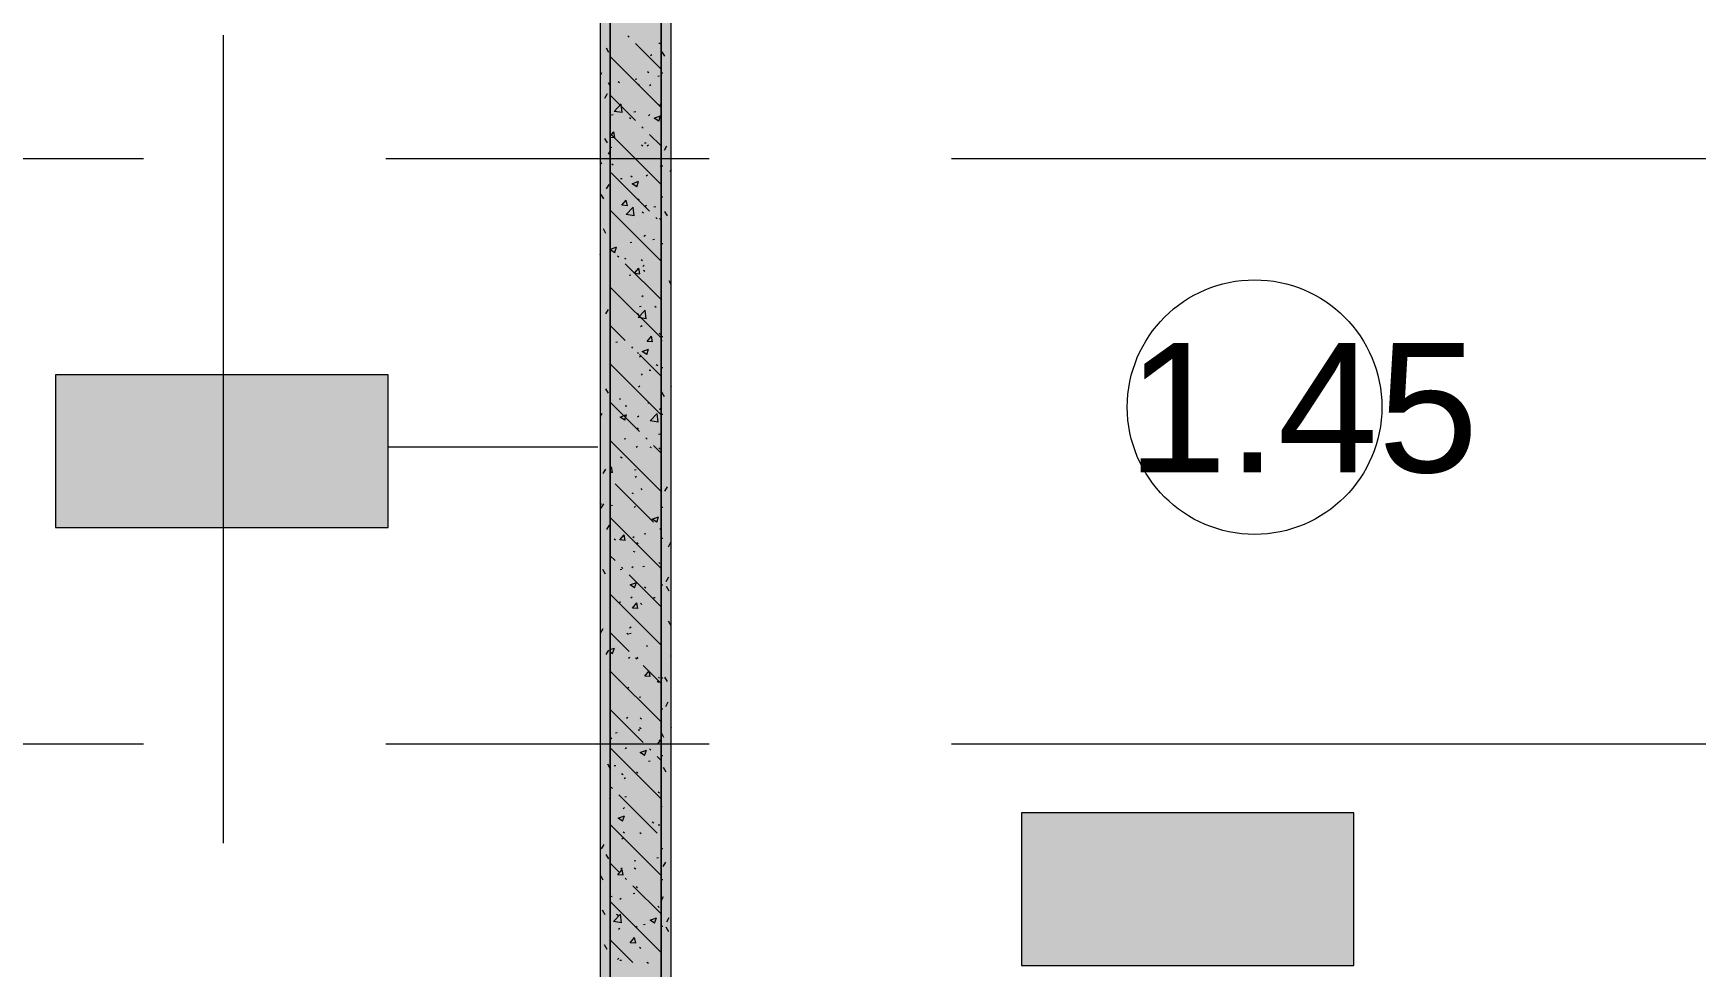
# Model space of a CAD drawing. Header units: millimetres. Extents: x -3817 to 677485, y -22715 to 103890.
# Drawn here: x 75430 to 78696, y 18474 to 20307 of the extents above; entities that cross this region are included whole.
import ezdxf

# ---------------------------------------------------------------- set-up
doc = ezdxf.new("R2010")
doc.units = ezdxf.units.MM
doc.layers.add('PDF _Геометрия', color=7, linetype='Continuous', true_color=0x1d1d1d)
doc.layers.add('PDF _Сплошная заливка', color=7, linetype='Continuous', true_color=0xffffff)
doc.layers.add('PDF _Текст', color=7, linetype='Continuous')
doc.styles.add('PDF GOST-Common', font='arial.ttf')

msp = doc.modelspace()

# ---------------------------------------------------------------- hatches: boundary and pattern name
at = {"layer": 'PDF _Сплошная заливка', "transparency": 33554559}
for points in [[(76563.1, 17061.3), (76663.1, 17061.3), (76663.1, 22961.3), (76563.1, 22961.3), (76563.1, 17161.4)], [(76543.1, 17181.3), (76563.1, 17181.3), (76563.1, 22941.3), (76543.1, 22941.3), (76543.1, 17189.3)], [(76663.1, 17881.3), (76683.1, 17881.3), (76683.1, 22361.3), (76663.1, 22361.3), (76663.1, 17971.4)]]:
    msp.add_hatch(color=256, dxfattribs=at).paths.add_polyline_path(points)

# ---------------------------------------------------------------- linework, layer by layer
at = {"layer": 'PDF _Геометрия', "color": 9, "lineweight": 9, "true_color": 0xc0c0c0}
msp.add_lwpolyline([(74283.3, 17161.4), (76563.1, 17161.4), (76563.1, 17181.3), (76563.1, 22941.3), (76563.1, 22961.3), (76443.1, 22961.3), (76563.1, 22961.3), (76563.1, 17161.4), (74283.3, 17161.4)], dxfattribs=at)
msp.add_lwpolyline([(77042.8, 22941.3), (77042.8, 22381.3), (76663.1, 22381.3), (76663.1, 22361.3), (76663.1, 17881.3), (76663.1, 17861.3), (78823.1, 17861.3), (78823.1, 17881.3), (78823.1, 22961.3), (78803.1, 22961.3), (78653.1, 22961.3), (78823.1, 22961.3), (78823.1, 17861.3), (76663.1, 17861.3), (76663.1, 22381.3), (77042.8, 22381.3), (77042.8, 22461.3), (77042.8, 22961.3), (77493.1, 22961.3), (77042.8, 22961.3)], close=True, dxfattribs=at)
at = {"layer": 'PDF _Геометрия', "color": 7, "lineweight": 9}
for points in [[(76543.1, 22933.3), (76543.1, 17189.3)], [(76683.1, 17881.3), (76683.1, 17902.3), (76683.1, 22353.3)], [(76539.1, 19494.3), (76126.6, 19494.3)]]:
    msp.add_lwpolyline(points, dxfattribs=at)
at = {"layer": 'PDF _Геометрия', "color": 253, "lineweight": 9, "true_color": 0xaaaaaa}
for points in [[(75803.3, 18716), (75803.3, 20303.5)], [(74058.8, 20061.3), (75646.3, 20061.3)], [(76122.6, 20061.3), (76757.6, 20061.3)], [(77233.8, 20061.3), (78821.3, 20061.3)], [(74058.8, 18911.3), (75646.3, 18911.3)], [(76122.6, 18911.3), (76757.6, 18911.3)], [(77233.8, 18911.3), (78821.3, 18911.3)]]:
    msp.add_lwpolyline(points, dxfattribs=at)
at = {"layer": 'PDF _Геометрия', "color": 253, "lineweight": 9, "true_color": 0x9b9b9b}
for points in [[(76543.1, 20290.8), (76544.8, 20290.8)], [(76560.6, 20269.5), (76555.6, 20278.2)], [(76670.3, 20262.4), (76665.3, 20271.1)], [(76546, 20229.8), (76543.1, 20224.8)], [(76663.1, 20229.8), (76666.7, 20229.8)], [(76543.1, 20199.3), (76544.8, 20199.3)], [(76557.1, 20188.2), (76552.1, 20179.4)], [(76563.1, 20204.3), (76559.7, 20210.2)], [(76557.6, 20091.8), (76552.6, 20100.5)], [(76673.9, 20085.6), (76668.8, 20076.9)], [(76546.5, 20050.2), (76543.1, 20056.1)], [(76563.1, 20076.6), (76559.2, 20069.8)], [(76663.1, 20046.9), (76666.7, 20046.9)], [(76683.1, 20040.6), (76680, 20035.2)], [(76543.1, 20016.5), (76544.8, 20016.5)], [(76550.6, 19982.1), (76545.5, 19990.8)], [(76560.1, 20010.5), (76555.1, 20001.7)], [(76543.1, 19955.5), (76544.8, 19955.5)], [(76663.1, 19986), (76666.7, 19986)], [(76675.5, 19948.7), (76670.4, 19957.4)], [(76554.7, 19914.1), (76549.6, 19922.8)], [(76663.1, 19894.5), (76666.7, 19894.5)], [(76543.5, 19872.5), (76543.1, 19873.2)], [(76543.1, 19864.1), (76544.8, 19864.1)], [(76683.1, 19857.7), (76683, 19857.5)], [(76683.1, 19813.6), (76678.6, 19821.3)], [(76559, 19764.7), (76554, 19756)], [(76663.1, 19711.7), (76666.7, 19711.7)], [(76664.6, 19703.8), (76663.1, 19701.1)], [(76543.1, 19681.2), (76544.8, 19681.2)], [(76663.1, 19650.7), (76666.7, 19650.7)], [(76543.1, 19620.2), (76544.8, 19620.2)], [(76559.8, 19600.3), (76554.8, 19609)], [(76669.5, 19593.3), (76664.5, 19602)], [(76683.1, 19613.8), (76681.9, 19611.8)], [(76546.8, 19560.6), (76543.1, 19554.2)], [(76663.1, 19559.3), (76666.7, 19559.3)], [(76543.1, 19528.8), (76544.8, 19528.8)], [(76563.1, 19472.8), (76563, 19473)], [(76553.8, 19451), (76548.8, 19442.2)], [(76663.5, 19458), (76663.1, 19457.3)], [(76674.7, 19416.4), (76669.6, 19407.7)], [(76545.7, 19381), (76543.1, 19385.5)], [(76549.8, 19382.9), (76544.7, 19374.2)], [(76663.1, 19376.4), (76666.7, 19376.4)], [(76543.1, 19345.9), (76544.8, 19345.9)], [(76560.9, 19341.3), (76555.9, 19332.6)], [(76663.1, 19315.4), (76666.7, 19315.4)], [(76681.7, 19306.7), (76676.7, 19298)], [(76543.1, 19284.9), (76544.8, 19284.9)], [(76553.9, 19244.9), (76548.8, 19253.6)], [(76677.7, 19238.7), (76672.6, 19230)], [(76663.1, 19224), (76666.7, 19224)], [(76678.8, 19211.5), (76673.7, 19220.2)], [(76543.1, 19193.5), (76544.8, 19193.5)], [(76682.8, 19143.4), (76677.8, 19152.1)], [(76548.7, 19137.2), (76543.6, 19128.5)], [(76559.8, 19095.6), (76554.8, 19086.8)], [(76683.1, 19082.1), (76681.9, 19084.1)], [(76663.1, 19041.1), (76666.7, 19041.1)], [(76675.8, 19033.7), (76670.7, 19042.5)], [(76543.1, 19010.6), (76544.8, 19010.6)], [(76664.6, 18992.1), (76663.1, 18994.8)], [(76663.1, 18980.1), (76666.7, 18980.1)], [(76676.6, 18993), (76671.5, 18984.2)], [(76543.1, 18949.7), (76544.8, 18949.7)], [(76683.1, 18943.3), (76682.7, 18942.6)], [(76668.7, 18924.1), (76663.7, 18932.8)], [(76663.1, 18888.7), (76666.7, 18888.7)], [(76543.1, 18858.2), (76544.8, 18858.2)], [(76563.1, 18863.2), (76558.1, 18871.8)], [(76672.8, 18856), (76667.8, 18864.8)], [(76543.5, 18823.4), (76543.1, 18822.7)], [(76563.1, 18802.2), (76562.2, 18803.8)], [(76664.3, 18788.9), (76663.1, 18786.7)], [(76550.6, 18713.7), (76545.5, 18705)], [(76560.1, 18685.4), (76555.1, 18694.1)], [(76663.1, 18705.8), (76666.7, 18705.8)], [(76543.1, 18675.3), (76544.8, 18675.3)], [(76549, 18643.8), (76543.9, 18652.5)], [(76671.4, 18679.2), (76666.4, 18670.5)], [(76663.1, 18644.9), (76666.7, 18644.9)], [(76543.1, 18614.4), (76544.8, 18614.4)], [(76553.1, 18575.7), (76548, 18584.5)], [(76667.3, 18611.2), (76663.1, 18603.8)], [(76663.1, 18553.4), (76666.7, 18553.4)], [(76678, 18542.3), (76672.9, 18551)], [(76678.5, 18569.5), (76673.4, 18560.8)], [(76543.1, 18522.9), (76544.8, 18522.9)], [(76557.1, 18507.7), (76552.1, 18516.4)]]:
    msp.add_lwpolyline(points, dxfattribs=at)
at = {"layer": 'PDF _Геометрия', "color": 252, "lineweight": 9, "true_color": 0x878787}
for points in [[(76600.2, 20299.7), (76597.7, 20302.2)], [(76663.1, 20236.8), (76612.8, 20287.1)], [(76658.9, 20287.6), (76662.2, 20288)], [(76663.1, 20161.4), (76563.1, 20261.4)], [(76642.4, 20263.8), (76645, 20265.8)], [(76612.1, 20217.4), (76615.4, 20217.9)], [(76636.2, 20232.2), (76639, 20230.4)], [(76656.6, 20223.3), (76659.9, 20223.7)], [(76612.8, 20136.2), (76563.1, 20186)], [(76578.8, 20212.3), (76581.6, 20210.5)], [(76617.8, 20207.3), (76620.3, 20205.1)], [(76640.2, 20204.6), (76642.9, 20206.6)], [(76586.7, 20151.5), (76570.9, 20153.9), (76584.7, 20168.4)], [(76586.7, 20151.4), (76584.7, 20168.3)], [(76609.8, 20153.2), (76613.2, 20153.6)], [(76660.4, 20168.3), (76662.9, 20166)], [(76565.3, 20147.3), (76568.6, 20147.7)], [(76600.8, 20141.8), (76603.7, 20140)], [(76627.9, 20121.2), (76625.4, 20123.7)], [(76638, 20145.4), (76640.7, 20147.4)], [(76658.4, 20134.7), (76649.6, 20140.6), (76662, 20145.4)], [(76658.4, 20134.6), (76662.1, 20145.4)], [(76563.1, 20105.2), (76570, 20113.5)], [(76663.1, 20010.5), (76563.1, 20110.5)], [(76563.1, 20103.1), (76572.1, 20102.3)], [(76572.1, 20102.3), (76570, 20113.4)], [(76624.6, 20088.3), (76627.1, 20086)], [(76630.4, 20091.9), (76633.7, 20092.3)], [(76635.9, 20086.2), (76638.5, 20088.2)], [(76663.1, 20086), (76640.5, 20108.6)], [(76563.1, 20083), (76566.4, 20083.5)], [(76640.5, 19957.7), (76565, 20033.1)], [(76566.2, 20050.9), (76569, 20049.1)], [(76583.6, 20021.8), (76586.9, 20022.2)], [(76603.7, 20027), (76606.5, 20025.2)], [(76633.7, 20027), (76636.4, 20029)], [(76661.1, 20046.9), (76663.1, 20045.7)], [(76615.2, 20005.7), (76606.3, 20011.7), (76618.8, 20016.5)], [(76615.2, 20005.7), (76618.8, 20016.4)], [(76663.1, 19859.6), (76563.1, 19959.6)], [(76596.8, 19968.6), (76586.1, 19969.5), (76594.7, 19979.7)], [(76610.2, 19948.9), (76594.4, 19951.3), (76608.3, 19965.8)], [(76596.8, 19968.5), (76594.7, 19979.7)], [(76610.3, 19948.8), (76608.3, 19965.7)], [(76617.3, 19982.2), (76619.7, 19979.9)], [(76625.8, 19956.5), (76628.6, 19954.7)], [(76631.6, 19967.8), (76634.2, 19969.9)], [(76649.1, 19966.4), (76652.5, 19966.9)], [(76655.5, 19942.6), (76653, 19945.1)], [(76659.9, 19943.2), (76662.3, 19940.9)], [(76602.4, 19896.3), (76605.7, 19896.8)], [(76629.4, 19908.6), (76632.1, 19910.7)], [(76646.9, 19902.2), (76650.2, 19902.6)], [(76563.1, 19882.8), (76575.5, 19887.6)], [(76565, 19882.3), (76563.1, 19884.2)], [(76563.1, 19882.8), (76571.9, 19876.8)], [(76571.9, 19876.8), (76575.5, 19887.5)], [(76580.1, 19867.2), (76577.6, 19869.7)], [(76591.1, 19865.7), (76594, 19863.9)], [(76624.1, 19863.1), (76626.6, 19860.9)], [(76663.1, 19784.2), (76592.7, 19854.6)], [(76600.1, 19832), (76603.4, 19832.5)], [(76610.8, 19835.8), (76619.4, 19846)], [(76610.8, 19835.8), (76621.4, 19834.9)], [(76621.4, 19834.8), (76619.4, 19845.9)], [(76627.2, 19849.4), (76629.9, 19851.5)], [(76628.6, 19841.8), (76631.4, 19840)], [(76663.1, 19708.7), (76563.1, 19808.7)], [(76625.1, 19790.3), (76627.7, 19792.3)], [(76633.8, 19746.2), (76618, 19748.7), (76631.8, 19763.1)], [(76620.7, 19770.8), (76624, 19771.2)], [(76633.8, 19746.2), (76631.9, 19763.1)], [(76650.7, 19771.3), (76653.5, 19769.5)], [(76592.7, 19703.8), (76563.1, 19733.4)], [(76616.7, 19757), (76619.2, 19754.8)], [(76622.9, 19731.1), (76625.6, 19733.1)], [(76573.9, 19700.7), (76577.2, 19701.1)], [(76646.1, 19701.1), (76635.5, 19702), (76644, 19712.3)], [(76646.1, 19701.1), (76644.1, 19712.2)], [(76659.3, 19718), (76661.8, 19715.7)], [(76607.8, 19688.7), (76605.3, 19691.2)], [(76616, 19680.4), (76618.9, 19678.6)], [(76663.1, 19633.4), (76620.3, 19676.1)], [(76620.7, 19671.9), (76623.4, 19673.9)], [(76634.8, 19676.3), (76625.9, 19682.3), (76638.4, 19687)], [(76634.8, 19676.2), (76638.4, 19687)], [(76663.1, 19557.9), (76563.1, 19657.9)], [(76623.6, 19638), (76626, 19635.7)], [(76639.4, 19645.3), (76642.7, 19645.8)], [(76653.5, 19656.6), (76656.4, 19654.8)], [(76618.6, 19612.7), (76621.2, 19614.7)], [(76620.3, 19525.2), (76563.1, 19582.5)], [(76580.7, 19590.1), (76583.5, 19588.3)], [(76592.6, 19575.2), (76596, 19575.6)], [(76637.1, 19581), (76640.5, 19581.5)], [(76663.1, 19568), (76660.1, 19568.3), (76663.1, 19571.8)], [(76591.5, 19547.4), (76582.7, 19553.3), (76595.1, 19558.1)], [(76591.5, 19547.3), (76595.1, 19558.1)], [(76616.2, 19531.9), (76618.7, 19529.6)], [(76616.4, 19553.5), (76619.1, 19555.5)], [(76657.4, 19543.6), (76641.6, 19546.1), (76655.4, 19560.5)], [(76657.4, 19543.6), (76655.4, 19560.4)], [(76663.1, 19407), (76563.1, 19507)], [(76590.4, 19510.9), (76593.7, 19511.4)], [(76635.4, 19510.1), (76632.9, 19512.7)], [(76663.1, 19482.5), (76648, 19497.6)], [(76657.7, 19519.8), (76661, 19520.2)], [(76583.5, 19475.3), (76586.4, 19473.5)], [(76614.3, 19494.3), (76616.9, 19496.4)], [(76641, 19495.2), (76643.8, 19493.4)], [(76658.8, 19492.9), (76661.3, 19490.6)], [(76563.1, 19452.6), (76565.9, 19455.9)], [(76563.1, 19445.2), (76567.9, 19444.8)], [(76567.9, 19444.7), (76565.9, 19455.9)], [(76610.9, 19449.7), (76614.3, 19450.1)], [(76612.1, 19435.1), (76614.8, 19437.2)], [(76648, 19346.7), (76572.6, 19422.1)], [(76605.6, 19404.8), (76608.4, 19403)], [(76623, 19412.8), (76625.5, 19410.6)], [(76564.2, 19379.5), (76567.5, 19380)], [(76609.9, 19375.9), (76612.6, 19378)], [(76663.1, 19256.1), (76563.1, 19356.1)], [(76654.4, 19346.8), (76645.5, 19352.8), (76658, 19357.6)], [(76654.4, 19346.8), (76658, 19357.5)], [(76663.1, 19331.6), (76660.6, 19334.1)], [(76571, 19314), (76573.8, 19312.2)], [(76592.6, 19311), (76582, 19312), (76590.5, 19322.2)], [(76592.6, 19311), (76590.5, 19322.1)], [(76607.8, 19316.7), (76610.4, 19318.8)], [(76615.7, 19306.8), (76618.2, 19304.5)], [(76629.7, 19324.2), (76633, 19324.6)], [(76572.6, 19271.3), (76563.1, 19280.8)], [(76608.5, 19290.1), (76611.3, 19288.3)], [(76582.9, 19254.1), (76586.2, 19254.5)], [(76587.7, 19256.2), (76585.1, 19258.7)], [(76663.1, 19180.8), (76600.2, 19243.6)], [(76605.6, 19257.6), (76608.3, 19259.6)], [(76627.4, 19259.9), (76630.7, 19260.4)], [(76658.3, 19267.7), (76660.8, 19265.4)], [(76663.1, 19105.3), (76563.1, 19205.3)], [(76611.1, 19217.9), (76602.3, 19223.9), (76614.7, 19228.7)], [(76611.1, 19217.9), (76614.7, 19228.6)], [(76630.5, 19219.6), (76633.3, 19217.8)], [(76580.6, 19189.8), (76584, 19190.2)], [(76603.5, 19198.4), (76606.1, 19200.4)], [(76617.2, 19177.3), (76606.6, 19178.2), (76615.2, 19188.5)], [(76617.3, 19177.2), (76615.2, 19188.4)], [(76622.5, 19187.7), (76625, 19185.4)], [(76648, 19198.7), (76651.3, 19199.1)], [(76601.3, 19139.2), (76604, 19141.2)], [(76600.2, 19092.7), (76563.1, 19129.9)], [(76595.9, 19128.7), (76598.7, 19126.9)], [(76601.2, 19128.5), (76604.5, 19129)], [(76563.1, 19096.5), (76571.5, 19099.7)], [(76563.1, 19092.2), (76567.9, 19089)], [(76567.9, 19088.9), (76571.5, 19099.7)], [(76599.1, 19080), (76601.8, 19082)], [(76615.3, 19077.6), (76612.8, 19080.2)], [(76615.2, 19081.6), (76617.6, 19079.3)], [(76633.4, 19104.8), (76636.2, 19103)], [(76663.1, 18954.4), (76563.1, 19054.4)], [(76663.1, 19029.9), (76627.9, 19065.1)], [(76641.9, 19043.6), (76631.3, 19044.5), (76639.9, 19054.7)], [(76641.9, 19043.5), (76639.9, 19054.7)], [(76657.8, 19042.6), (76660.2, 19040.3)], [(76563.1, 19036.7), (76563.3, 19036.5)], [(76597, 19020.8), (76599.6, 19022.8)], [(76655.4, 19034.3), (76658.3, 19032.5)], [(76627.9, 18914.2), (76563.1, 18979)], [(76619.9, 19003.1), (76623.3, 19003.5)], [(76594.8, 18961.6), (76597.5, 18963.7)], [(76620.8, 18943.5), (76623.6, 18941.7)], [(76622, 18962.5), (76624.5, 18960.3)], [(76563.4, 18923.6), (76566.2, 18921.8)], [(76573.2, 18932.9), (76576.5, 18933.4)], [(76617.7, 18938.8), (76621, 18939.2)], [(76663.1, 18910.1), (76656, 18910.8), (76663.1, 18919.2)], [(76658.3, 18919.6), (76661.1, 18917.8)], [(76663.1, 18803.5), (76563.1, 18903.5)], [(76592.6, 18902.4), (76595.3, 18904.5)], [(76630.7, 18888.5), (76621.9, 18894.4), (76634.3, 18899.2)], [(76630.7, 18888.4), (76634.3, 18899.2)], [(76638.2, 18877.5), (76641.6, 18878)], [(76643, 18899.1), (76640.5, 18901.6)], [(76663.1, 18879), (76655.5, 18886.5)], [(76570.9, 18868.7), (76574.2, 18869.1)], [(76585.4, 18853.1), (76588.3, 18851.3)], [(76590.5, 18843.2), (76593.1, 18845.3)], [(76614.6, 18856.5), (76617.1, 18854.2)], [(76567.5, 18823.7), (76565, 18826.2)], [(76655.5, 18735.7), (76580.1, 18811.1)], [(76657.2, 18817.4), (76659.7, 18815.2)], [(76563.7, 18787.2), (76563.1, 18790.8)], [(76563.1, 18787.3), (76563.7, 18787.2)], [(76588.3, 18784), (76591, 18786.1)], [(76591.5, 18807.4), (76594.8, 18807.9)], [(76663.1, 18652.7), (76563.1, 18752.7)], [(76587.5, 18759.5), (76578.6, 18765.5), (76591.1, 18770.3)], [(76587.5, 18759.5), (76591.1, 18770.2)], [(76645.7, 18758.2), (76648.5, 18756.4)], [(76657, 18752.1), (76660.3, 18752.5)], [(76586.2, 18724.9), (76588.8, 18726.9)], [(76588.3, 18738.4), (76591.1, 18736.6)], [(76621.5, 18737.4), (76623.9, 18735.1)], [(76610.2, 18681.9), (76613.5, 18682.4)], [(76654.7, 18687.8), (76658.1, 18688.2)], [(76580.1, 18660.2), (76563.1, 18677.3)], [(76588.4, 18653.5), (76577.8, 18654.4), (76586.3, 18664.7)], [(76584, 18665.7), (76586.7, 18667.7)], [(76588.4, 18653.4), (76586.4, 18664.6)], [(76610.3, 18667.9), (76613.2, 18666.1)], [(76595.2, 18645.2), (76592.7, 18647.7)], [(76663.1, 18577.3), (76607.8, 18632.6)], [(76608, 18617.7), (76611.3, 18618.1)], [(76614.1, 18631.3), (76616.6, 18629)], [(76663.1, 18501.8), (76563.1, 18601.8)], [(76563.4, 18611.8), (76566.8, 18612.3)], [(76581.8, 18606.5), (76584.5, 18608.5)], [(76656.7, 18592.3), (76659.2, 18590)], [(76585.5, 18559.9), (76569.7, 18562.4), (76583.5, 18576.8)], [(76575.7, 18577), (76578.5, 18575.2)], [(76585.5, 18559.8), (76583.5, 18576.7)], [(76613.2, 18553.1), (76616, 18551.3)], [(76628.5, 18556.4), (76631.8, 18556.9)], [(76650.3, 18559), (76641.5, 18565), (76653.9, 18569.8)], [(76650.4, 18559), (76654, 18569.7)], [(76563.1, 18547.8), (76564.5, 18548)], [(76607.8, 18481.7), (76563.1, 18526.4)], [(76579.7, 18547.3), (76582.3, 18549.3)], [(76613.1, 18519.8), (76602.4, 18520.7), (76611, 18530.9)], [(76613.1, 18519.7), (76611, 18530.9)], [(76577.5, 18488.1), (76580.2, 18490.1)], [(76581.7, 18486.3), (76585.1, 18486.7)], [(76620.9, 18512.3), (76623.4, 18510)], [(76635.3, 18482.6), (76638.1, 18480.8)]]:
    msp.add_lwpolyline(points, dxfattribs=at)
at = {"layer": 'PDF _Геометрия', "color": 7, "lineweight": 9}
for points in [[(76126.6, 19636.2), (75473.4, 19636.2), (75473.4, 19336.2), (76126.6, 19336.2)], [(78024.1, 18776), (77370.9, 18776), (77370.9, 18476), (78024.1, 18476)]]:
    msp.add_lwpolyline(points, close=True, dxfattribs=at)
msp.add_circle((77828.9, 19572.9), 250, dxfattribs=at)
msp.add_circle((77828.9, 19572.9), 250, dxfattribs=at)
at = {"layer": 'PDF _Сплошная заливка', "lineweight": 9, "transparency": 33554559}
for points in [[(76126.6, 19636.2), (75473.4, 19636.2), (76126.6, 19336.2), (75473.4, 19336.2)], [(78024.1, 18776), (77370.9, 18776), (78024.1, 18476), (77370.9, 18476)]]:
    msp.add_solid(points, dxfattribs=at)

# ---------------------------------------------------------------- texts
at = {"layer": 'PDF _Текст', "color": 250, "true_color": 0x3c3c3c, "insert": (77578, 19570.1), "char_height": 254, "attachment_point": 4, "style": 'PDF GOST-Common'}
msp.add_mtext('1.45', dxfattribs=at)

doc.saveas('drawing.dxf')
